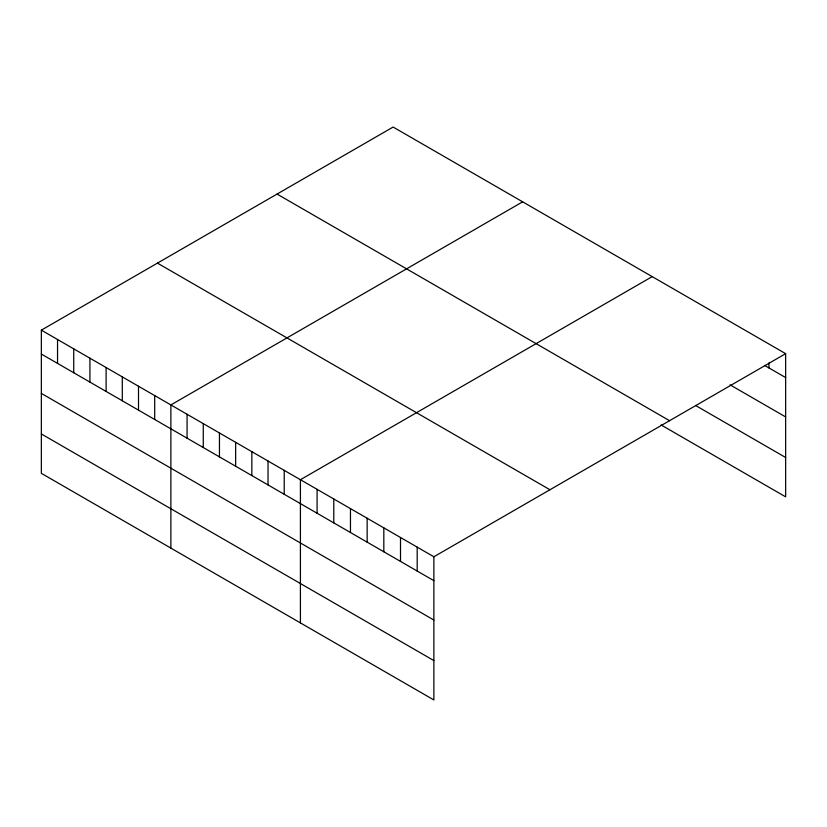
<?xml version="1.0" encoding="UTF-8"?>
<svg xmlns="http://www.w3.org/2000/svg" width="827" height="827" viewBox="0 0 827 827"><rect width="100%" height="100%" fill="white"/><g stroke="black" fill="none" stroke-linecap="round" stroke-linejoin="round"><path stroke-width="1.24" d="M41.35 330.149L433.875 556.767L433.875 699.952L41.35 473.333L41.35 330.149L393.125 127.048L785.65 353.667L785.65 496.851L661.093 424.944M522.664 201.829L170.879 404.93L170.879 548.115M652.193 276.621L300.418 479.712L300.418 622.896M433.875 556.767L785.65 353.667M764.52 365.379L785.65 377.577M730.045 384.834L785.65 416.932M695.569 405.478L785.65 457.496M277.045 194.066L669.56 420.695M157.44 263.12L549.955 489.749M41.35 354.049L433.875 580.668M41.35 393.414L433.875 620.033M41.35 433.968L433.875 660.587M768.965 362.908L768.965 367.943M417.19 547.133L417.19 571.043M400.506 537.509L400.506 561.409M383.821 527.874L383.821 551.774M367.147 518.24L367.147 542.15M350.462 508.605L350.462 532.516M333.777 498.981L333.777 522.881M317.092 489.346L317.092 513.257M284.219 470.367L284.219 494.277M268.031 461.021L268.031 484.922M251.842 451.676L251.842 475.577M235.643 442.321L235.643 466.232M219.455 432.976L219.455 456.876M203.266 423.631L203.266 447.531M187.078 414.275L187.078 438.186M154.69 395.585L154.69 419.485M138.502 386.23L138.502 410.14M122.303 376.885L122.303 400.795M106.114 367.539L106.114 391.44M89.926 358.194L89.926 382.095M73.737 348.839L73.737 372.75M57.539 339.494L57.539 363.404"/></g></svg>
